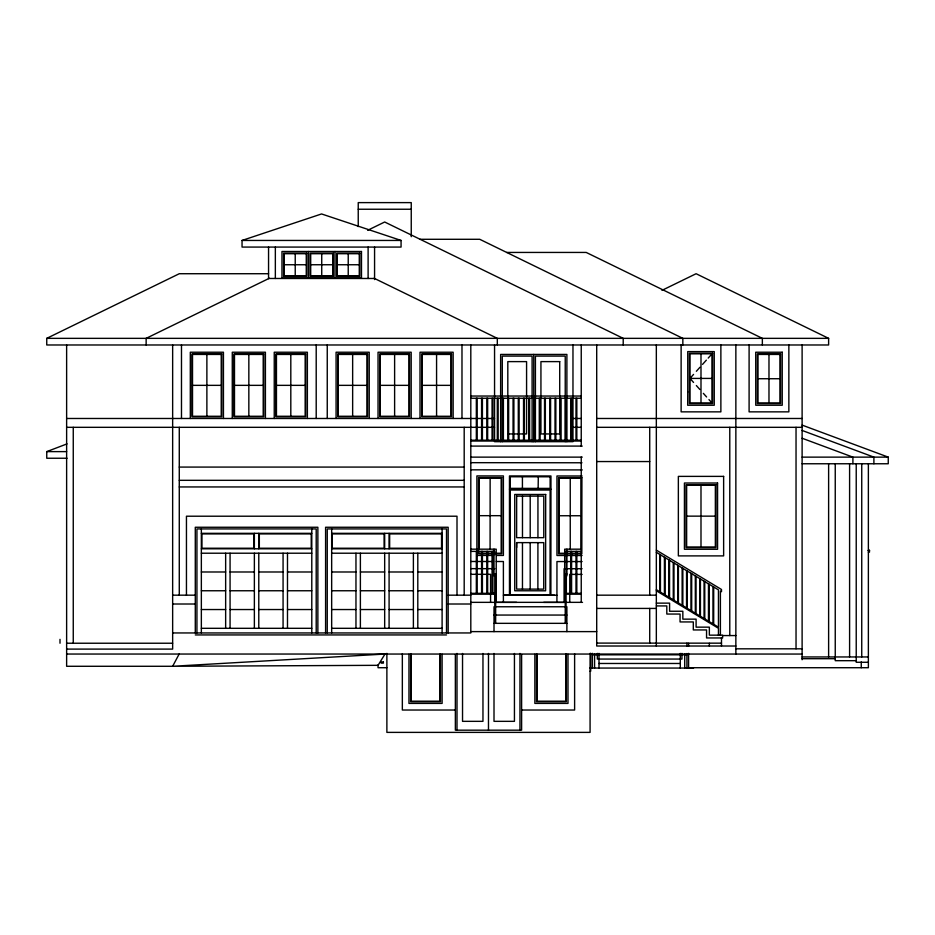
<?xml version="1.0" encoding="UTF-8"?>
<svg xmlns="http://www.w3.org/2000/svg" width="935" height="935" viewBox="0 0 935 935"><rect width="100%" height="100%" fill="white"/><g stroke="black" fill="none" stroke-linecap="round" stroke-linejoin="round"><path stroke-width="1.4" d="M490.08 548.892L490.139 478.136M516.623 547.524L516.623 542.616L543.761 542.639L543.726 589.132L516.623 589.108L516.623 542.616M522.42 488.374L522.42 476.78M537.882 589.132L537.917 542.639M548.401 595.233L503.392 595.198L550.879 595.233L550.96 475.973L509.47 475.938L509.47 595.209M556.921 602.35L556.956 561.561L582.084 561.573M569.742 602.35L569.754 574.382L582.108 574.394M581.278 548.962L581.336 478.206L559.165 478.182L559.165 553.275L581.278 553.298M538.139 488.386L538.303 476.792M543.714 602.385L564.074 602.397L564.097 568.714L582.096 568.725M179.146 654.044L172.648 666.281L66.63 666.281L66.63 344.98M693.56 382.427L689.96 378.418L693.56 374.409M696.353 371.288L699.953 367.268M702.547 364.381L706.357 360.139M708.204 358.082L712.038 353.816L689.96 353.816L689.96 403.02L712.038 403.02L712.038 353.816M661.98 290.353L696.096 273.721L828.62 338.353L828.62 344.98L46.75 344.98L46.75 338.353L179.275 273.721L268.579 273.721M269.315 278.279L146.141 338.353L146.141 344.98M367.63 230.326L384.671 222.004L623.213 338.353L623.213 344.98M67.075 458.243L46.75 458.243L46.75 451.617L67.051 443.88M242.048 240.447L321.558 213.951L401.068 240.447L401.068 247.074L242.048 247.074L242.048 240.447L401.068 240.447M358.234 209.241L411.248 209.241M420.107 239.29L479.737 239.29L682.842 338.353L682.842 344.98M506.7 252.438L586.21 252.438L762.352 338.353L762.352 344.98M284.182 264.745L306.271 264.745M310.689 264.745L332.767 264.745M337.184 264.745L359.274 264.745M268.883 278.478L374.573 278.478M46.75 338.353L828.62 338.353M689.96 378.418L712.038 378.418M757.934 378.733L780.024 378.733M192.516 385.349L221.233 385.349M234.486 385.349L263.202 385.349M275.895 385.349L305.161 385.349M338.295 385.349L367.011 385.349M380.253 385.349L408.969 385.349M421.673 385.349L450.939 385.349M470.808 396.043L581.243 396.043M470.808 398.252L581.243 398.252M66.63 418.483L494.557 418.483M572.968 418.483L581.348 418.483M596.705 418.483L802.113 418.483M66.63 427.318L494.557 427.318M572.968 427.318L581.348 427.318M596.705 427.318L802.113 427.318M507.81 433.945L526.58 433.945L526.58 361.611L507.81 361.611L507.81 440.21M470.808 440.21L581.243 440.21M470.808 441.039L581.243 441.039M470.808 446.089L582.236 446.089M46.75 451.617L66.63 451.617M470.808 457.133L582.236 457.133M802.113 457.133L888.25 457.133L888.25 463.76L802.113 463.76M596.705 461.551L649.72 461.551M179.275 467.079L464.192 467.079M179.275 480.321L464.192 480.321M179.275 486.948L464.192 486.948M479.094 515.676L501.183 515.676M559.165 515.746L581.301 515.746M686.641 516.143L715.357 516.143M201.352 533.336L311.787 533.336M331.668 533.336L442.103 533.336M201.352 548.798L311.787 548.798M331.668 548.798L442.103 548.798M470.808 549.172L496.216 549.172L496.24 602.35L516.623 602.362M581.243 549.172L564.682 549.172L564.682 575.855L566.89 575.855L566.89 549.172M868.37 550.446L869.48 550.446L869.48 552.106L868.37 552.106M470.808 551.381L494.79 551.381M564.682 551.381L581.243 551.381M201.352 553.216L311.787 553.216M331.668 553.216L442.103 553.216M201.352 571.986L225.651 571.986M230.068 571.986L254.367 571.986M258.785 571.986L283.071 571.986M287.489 571.986L311.787 571.986M331.668 571.986L355.966 571.986M360.384 571.986L384.671 571.986M389.089 571.986L413.387 571.986M417.805 571.986L442.103 571.986M494.007 573.985L496.216 573.985M564.682 573.985L566.89 573.985M496.216 575.855L494.007 575.855L494.007 549.172M201.352 590.756L225.651 590.756M230.068 590.756L254.367 590.756M258.785 590.756L283.071 590.756M287.489 590.756L311.787 590.756M331.668 590.756L355.966 590.756M360.384 590.756L384.671 590.756M389.089 590.756L413.387 590.756M417.805 590.756L442.103 590.756M470.808 593.339L495.69 593.339L495.69 602.456L494.942 602.456L494.942 594.169L470.808 594.169M565.266 593.339L581.243 593.339M566.002 594.169L581.243 594.169M172.648 595.174L195.286 595.174M448.169 595.174L470.808 595.174M550.879 595.233L554.689 595.244M596.705 595.174L656.335 595.174M470.808 602.35L582.517 602.35M656.335 603.133L669.589 603.133L669.589 611.256L682.842 611.256L682.842 619.145L696.096 619.145L696.096 627.151L709.349 627.151L709.349 635.157L722.603 635.157L722.603 637.951L706.556 637.951L706.556 629.945L693.303 629.945L693.303 621.939L680.061 621.939L680.061 614.05L666.807 614.05L666.807 605.927L656.335 605.927M172.648 604.01L195.286 604.01M448.169 604.01L470.808 604.01M596.705 608.428L656.335 608.428M201.352 609.538L225.651 609.538M230.068 609.538L254.367 609.538M258.785 609.538L283.071 609.538M287.489 609.538L311.787 609.538M331.668 609.538L355.966 609.538M360.384 609.538L384.671 609.538M389.089 609.538L413.387 609.538M417.805 609.538L442.103 609.538M494.007 615.055L566.89 615.055M494.007 623.341L566.89 623.341M201.352 628.308L311.787 628.308M331.668 628.308L442.103 628.308M470.808 631.616L596.705 631.616M172.648 632.948L470.808 632.948L470.808 344.98M195.286 634.935L446.521 634.935M722.603 635.566L735.857 635.566M66.63 643.233L172.648 643.233M596.705 643.093L721.493 643.163M735.857 646.015L596.705 646.015L596.705 344.98M735.857 648.82L802.113 648.82M66.63 649.1L172.648 649.1L172.648 344.98M66.63 654.044L802.113 654.056M592.369 654.816L686.921 654.816M802.113 656.954L868.37 656.954M802.113 658.707L835.247 658.707M856.226 660.683L835.247 660.683L835.247 463.76M868.37 662.272L856.226 662.272L856.226 463.76M598.996 663.476L680.294 663.476M386.88 667.719L378.044 667.719L378.044 664.843M590.078 667.719L592.369 667.719M688.581 667.719L868.37 667.719L868.37 463.76M590.078 668.058L693.548 668.058M590.078 671.178L590.71 671.178L590.71 653.32M455.357 710.027L402.342 710.027L402.342 653.81M521.613 710.027L574.616 710.027L574.616 653.81M470.808 462.673L581.967 462.767M470.808 469.826L582.318 469.919M582.143 475.997L556.956 475.973L556.956 555.483L582.084 555.507M509.47 489.192L550.96 489.215M479.094 553.216L501.183 553.24L501.183 478.136L479.094 478.124L479.094 548.88M493.622 555.437L476.885 555.425L476.885 475.915L503.392 475.938L503.392 555.448L496.415 555.437M470.808 561.491L493.481 561.514M496.31 561.514L503.392 561.514L503.392 602.35M470.808 568.644L494.825 568.667M470.808 574.312L490.571 574.324L490.571 602.35M543.726 595.233L550.049 595.244L550.131 490.045L510.288 490.022L510.288 595.209M551.977 595.233L556.921 595.244M802.113 425.109L888.25 457.133M802.113 430.451L873.898 457.133L873.898 463.76M802.113 438.246L852.907 457.133L852.907 463.76M374.14 278.279L497.315 338.353L497.315 344.98M656.335 550.131L721.504 589.494L721.504 591.703L720.394 591.037L720.394 635.239M656.335 552.34L718.454 589.868L718.454 627.186L656.335 589.658M656.335 590.756L718.454 628.285L718.454 635.274M696.353 385.547L699.894 389.498M703.365 393.366L706.591 396.954M708.964 399.596L712.038 403.02M861.743 463.76L861.743 656.954M861.264 661.98L861.264 667.719M849.599 463.76L849.599 656.954M828.62 463.76L828.62 656.954M802.113 344.98L802.113 659.736M796.036 427.318L796.036 648.82M788.86 344.98L788.86 411.856L749.099 411.856L749.099 344.98M768.979 354.435L768.979 403.02M735.857 344.98L735.857 654.044M729.779 427.318L729.779 635.566M721.493 637.951L721.493 646.015M720.873 344.98L720.873 411.856L681.124 411.856L681.124 344.98M713.685 586.981L713.685 624.299M712.973 586.549L712.973 623.867M709.186 584.258L709.186 621.588M709.349 643.303L709.349 646.015M708.473 583.837L708.473 621.156M704.768 581.593L704.768 618.912M704.055 581.161L704.055 618.491M700.993 353.816L700.993 403.02M700.993 485.218L700.993 547.057M700.432 578.975L700.432 616.294M699.731 578.543L699.731 615.873M696.037 576.311L696.037 613.64M695.324 575.89L695.324 613.208M691.678 573.681L691.678 611.011M690.965 573.26L690.965 610.578M688.581 643.315L688.581 646.307M688.581 653.366L688.581 668.058M687.26 571.016L687.26 608.334M686.921 643.14L686.921 646.307M686.921 653.518L686.921 668.058M686.547 570.584L686.547 607.914M684.712 653.74L684.712 668.058M682.842 568.351L682.842 605.67M682.141 567.919L682.141 605.237M681.954 653.378L681.954 659.058L597.336 659.058L597.336 653.378M680.294 653.378L680.294 668.058M678.413 565.675L678.413 602.993M677.7 565.243L677.7 602.561M673.983 562.999L673.983 600.317M673.27 562.566L673.27 599.884M669.553 560.31L669.553 597.64M668.841 559.89L668.841 597.208M665.124 557.634L665.124 594.964M664.411 557.213L664.411 594.531M660.437 554.806L660.437 592.135M659.724 554.385L659.724 591.703M656.335 344.98L656.335 643.093M656.335 643.397L656.335 646.015M649.72 427.318L649.72 595.174M649.72 608.428L649.72 643.093M598.996 653.378L598.996 668.058M594.578 653.74L594.578 668.058M592.369 653.32L592.369 668.058M590.078 653.366L590.078 732.385L386.88 732.385L386.88 653.366M581.243 344.98L581.243 446.089M581.243 457.133L581.243 602.35M576.825 398.252L576.825 440.21M576.825 551.381L576.825 593.339M575.995 398.252L575.995 440.21M575.995 551.381L575.995 593.339M572.968 344.98L572.968 441.671L494.557 441.671L494.557 344.98M571.589 398.252L571.589 440.21M571.589 551.381L571.589 593.339M570.759 398.252L570.759 440.21M570.759 551.381L570.759 593.339M570.245 478.194L570.245 548.95M567.989 654.243L567.989 703.4L534.867 703.4L534.867 654.243M566.89 441.671L566.89 354.435L500.634 354.435L500.634 441.671M566.89 631.616L566.89 606.768L494.007 606.768L494.007 631.616M566.341 398.252L566.341 440.21M566.341 551.381L566.341 593.339M566.341 654.091L566.341 701.741L536.526 701.741L536.526 654.091M566.061 574.768L566.061 623.341M565.78 654.208L565.78 701.192L537.076 701.192L537.076 654.208M565.511 398.252L565.511 440.21M565.511 575.983L565.511 593.339M565.231 441.671L565.231 356.095L535.416 356.095L535.416 441.671M565.231 574.768L565.231 623.341M561.093 398.252L561.093 440.21M560.264 398.252L560.264 440.21M555.846 398.252L555.846 440.21M555.016 398.252L555.016 440.21M550.598 398.252L550.598 440.21M549.768 398.252L549.768 440.21M545.35 398.252L545.35 440.21M544.532 398.252L544.532 440.21M540.114 398.252L540.114 440.21M539.285 398.252L539.285 440.21M537.941 496.146L537.941 537.672M534.867 398.252L534.867 440.21M534.037 398.252L534.037 440.21M533.756 354.435L533.756 441.671M532.108 441.671L532.108 356.095L502.282 356.095L502.282 441.671M530.203 496.134L530.203 537.672M530.192 542.627L530.192 589.12M529.619 398.252L529.619 440.21M528.789 398.252L528.789 440.21M524.371 398.252L524.371 440.21M523.542 398.252L523.542 440.21M522.478 496.134L522.478 537.672M522.466 542.627L522.466 589.12M521.613 654.547L521.613 730.177L455.357 730.177L455.357 654.547M519.953 653.425L519.953 730.177M519.124 398.252L519.124 440.21M518.294 398.252L518.294 440.21M514.437 653.471L514.437 721.341L494.007 721.341L494.007 653.471M513.888 398.252L513.888 440.21M513.058 398.252L513.058 440.21M508.64 398.252L508.64 440.21M503.392 398.252L503.392 440.21M502.562 398.252L502.562 440.21M498.145 398.252L498.145 440.21M497.315 398.252L497.315 440.21M495.655 574.768L495.655 623.341M494.837 574.768L494.837 623.341M494.031 593.339L494.007 594.169M492.897 398.252L492.897 440.21M492.897 551.381L492.897 593.339M492.067 398.252L492.067 440.21M492.067 551.381L492.067 593.339M488.479 653.425L488.479 730.177M487.649 398.252L487.649 440.21M487.649 551.381L487.649 593.339M486.831 398.252L486.831 440.21M486.831 551.381L486.831 593.339M482.963 653.471L482.963 721.341L462.533 721.341L462.533 653.471M482.413 398.252L482.413 440.21M482.413 551.381L482.413 593.339M481.583 398.252L481.583 440.21M481.583 551.381L481.583 593.339M477.166 398.252L477.166 440.21M477.166 551.381L477.166 593.339M476.336 398.252L476.336 440.21M476.336 551.381L476.336 593.339M464.192 427.318L464.192 595.174M461.983 344.98L461.983 418.483M457.005 595.174L457.005 516.213L186.451 516.213L186.451 595.174M457.005 653.425L457.005 730.177M453.148 418.483L453.148 352.226L420.014 352.226L420.014 418.483M448.169 632.948L448.169 527.258L325.59 527.258L325.59 632.948M446.521 632.948L446.521 528.918L327.25 528.918L327.25 632.948M442.103 528.918L442.103 632.948M442.103 654.243L442.103 703.4L408.969 703.4L408.969 654.243M440.443 654.091L440.443 701.741L410.629 701.741L410.629 654.091M439.894 654.208L439.894 701.192L411.178 701.192L411.178 654.208M436.575 354.435L436.575 416.274M417.805 553.216L417.805 628.308M413.387 553.216L413.387 628.308M411.248 236.684L411.248 202.615L358.234 202.615L358.234 226.574M411.178 418.483L411.178 352.226L378.044 352.226L378.044 418.483M394.617 354.435L394.617 416.274M389.089 533.336L389.089 548.798M389.089 553.216L389.089 628.308M384.671 533.336L384.671 548.798M384.671 553.216L384.671 628.308M374.573 247.074L374.573 279.565M369.22 418.483L369.22 352.226L336.086 352.226L336.086 418.483M368.109 247.074L368.109 278.478M360.384 553.216L360.384 628.308M355.966 553.216L355.966 628.308M352.647 354.435L352.647 416.274M348.229 253.701L348.229 275.79M334.975 251.492L334.975 277.999M331.668 528.918L331.668 632.948M327.25 344.98L327.25 418.483M321.733 253.701L321.733 275.79M317.865 632.948L317.865 527.258L195.286 527.258L195.286 632.948M316.205 344.98L316.205 418.483M316.205 632.948L316.205 528.918L196.934 528.918L196.934 632.948M311.787 528.918L311.787 632.948M308.48 251.492L308.48 277.999M307.37 418.483L307.37 352.226L274.247 352.226L274.247 418.483M295.226 253.701L295.226 275.79M290.808 354.435L290.808 416.274M287.489 553.216L287.489 628.308M283.071 553.216L283.071 628.308M275.346 247.074L275.346 278.478M268.555 247.074L268.555 278.642M265.411 418.483L265.411 352.226L232.277 352.226L232.277 418.483M258.785 533.336L258.785 548.798M258.785 553.216L258.785 628.308M254.367 533.336L254.367 548.798M254.367 553.216L254.367 628.308M248.839 354.435L248.839 416.274M230.068 553.216L230.068 628.308M225.651 553.216L225.651 628.308M223.442 418.483L223.442 352.226L190.308 352.226L190.308 418.483M206.88 354.435L206.88 416.274M201.352 528.918L201.352 632.948M181.483 344.98L181.483 418.483M179.275 427.318L179.275 595.174M73.257 427.318L73.257 643.233M60.004 639.353L60.004 643.233M516.658 496.123L516.623 537.672L543.773 537.672L543.796 496.146L516.658 496.123M545.678 494.486L545.608 590.791L514.741 590.768L514.741 494.463L545.678 494.486M581.886 477.645L581.827 553.847L558.604 553.836L558.604 477.633L581.886 477.645M687.751 391.975L687.681 405.229L714.246 405.229L714.246 351.607L687.751 351.607L687.751 391.975M384.998 654.044L378.044 665.323L172.648 666.281L384.998 654.044M361.483 251.492L281.973 251.492L281.973 277.999L361.483 277.999L361.483 251.492M306.82 253.151L283.632 253.151L283.632 276.339L306.82 276.339L306.82 253.151M333.327 253.151L310.128 253.151L310.128 276.339L333.327 276.339L333.327 253.151M359.823 253.151L336.635 253.151L336.635 276.339L359.823 276.339L359.823 253.151M306.271 253.701L284.182 253.701L284.182 275.79L306.271 275.79L306.271 253.701M332.767 253.701L310.689 253.701L310.689 275.79L332.767 275.79L332.767 253.701M359.274 253.701L337.184 253.701L337.184 275.79L359.274 275.79L359.274 253.701M782.233 352.226L755.725 352.226L755.76 405.229L782.233 405.229L782.233 352.226M712.599 353.255L689.399 353.255L689.399 403.569L712.599 403.569L712.599 353.255M221.782 353.886L191.967 353.886L191.967 416.823L221.782 416.823L221.782 353.886M263.752 353.886L233.937 353.886L233.937 416.823L263.752 416.823L263.752 353.886M305.71 353.886L275.895 353.886L275.895 416.823L305.71 416.823L305.71 353.886M367.56 353.886L337.745 353.886L337.745 416.823L367.56 416.823L367.56 353.886M409.518 353.886L379.703 353.886L379.703 416.823L409.518 416.823L409.518 353.886M451.488 353.886L421.673 353.886L421.673 416.823L451.488 416.823L451.488 353.886M780.573 353.886L757.385 353.886L757.385 403.569L780.573 403.569L780.573 353.886M221.233 354.435L192.516 354.435L192.516 416.274L221.233 416.274L221.233 354.435M263.202 354.435L234.486 354.435L234.486 416.274L263.202 416.274L263.202 354.435M305.161 354.435L276.456 354.435L276.456 416.274L305.161 416.274L305.161 354.435M367.011 354.435L338.295 354.435L338.295 416.274L367.011 416.274L367.011 354.435M408.969 354.435L380.253 354.435L380.253 416.274L408.969 416.274L408.969 354.435M450.939 354.435L422.223 354.435L422.223 416.274L450.939 416.274L450.939 354.435M780.024 354.435L757.934 354.435L757.934 403.02L780.024 403.02L780.024 354.435M559.714 361.611L540.933 361.611L540.933 433.945L559.714 433.945L559.714 361.611M723.632 476.382L678.354 476.382L678.354 555.893L723.632 555.893L723.632 476.382M717.566 483.009L684.432 483.009L684.432 549.266L717.566 549.266L717.566 483.009M715.906 484.669L686.091 484.669L686.091 547.618L715.906 547.618L715.906 484.669M715.357 485.218L686.641 485.218L686.641 547.057L715.357 547.057L715.357 485.218M253.817 533.885L201.913 533.885L201.913 548.237L253.817 548.237L253.817 533.885M311.238 533.885L259.334 533.885L259.334 548.237L311.238 548.237L311.238 533.885M384.121 533.885L332.217 533.885L332.217 548.237L384.121 548.237L384.121 533.885M441.554 533.885L389.65 533.885L389.65 548.237L441.554 548.237L441.554 533.885M383.362 662.027L381.153 662.027L381.153 663.125L383.362 663.125L383.362 662.027M550.131 476.792L510.288 476.768L510.288 488.362L550.131 488.397L550.131 476.792M501.733 477.586L478.545 477.575L478.545 553.765L501.733 553.789L501.733 477.586M869.48 550.446L868.37 550.353L869.48 550.446"/></g></svg>
